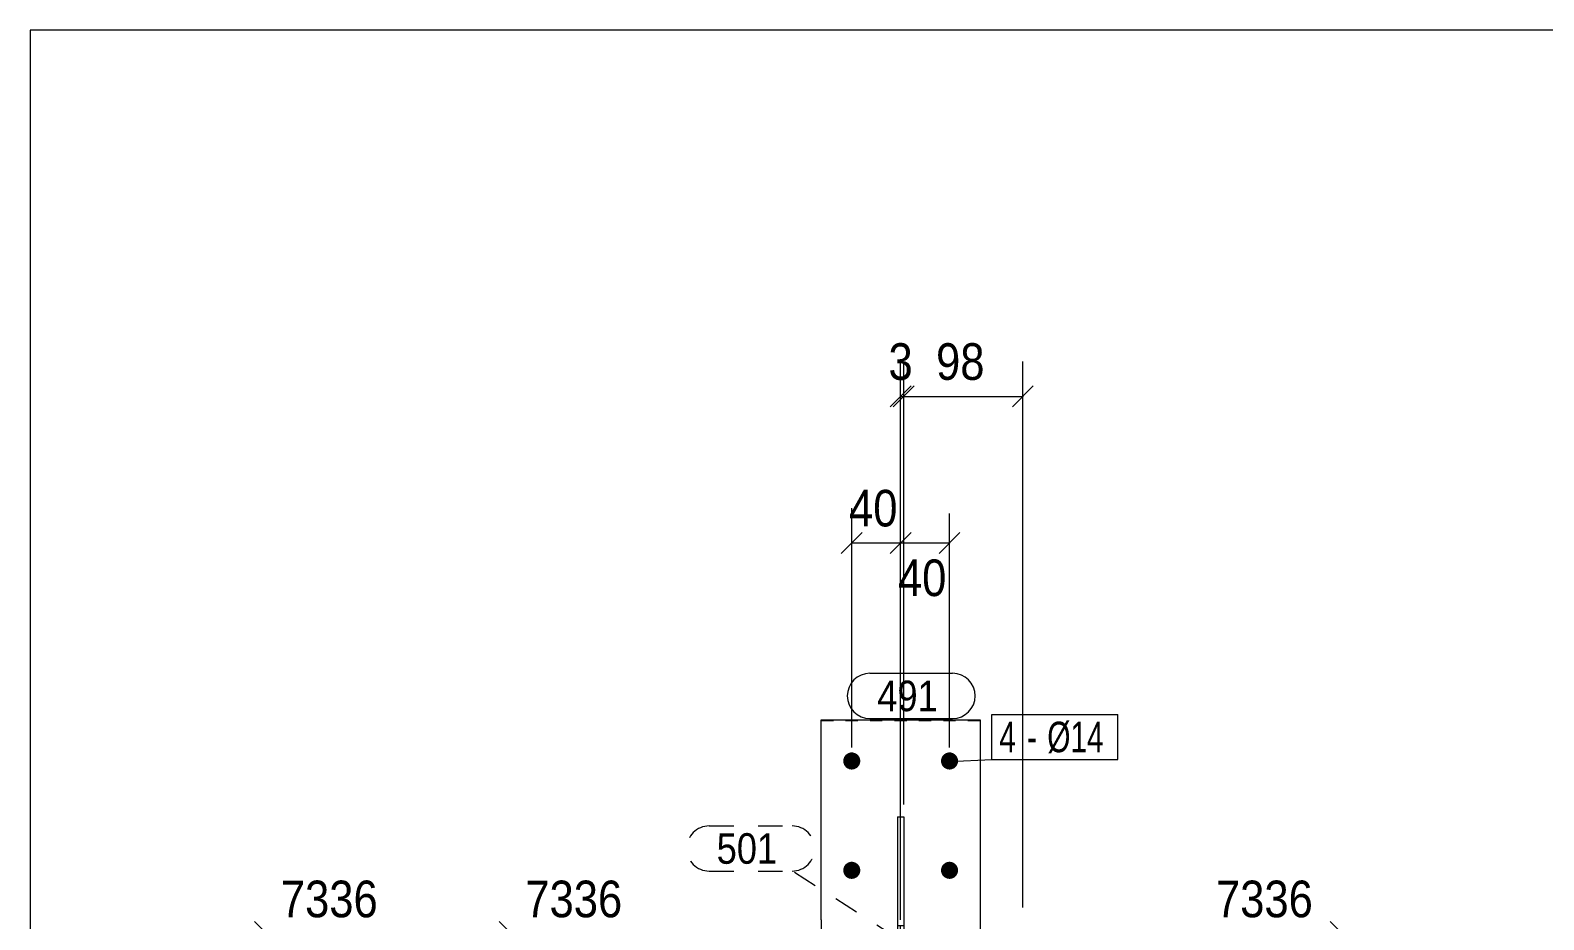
# Model space of a CAD drawing. Header units: millimetres. Extents: x 2 to 579, y 1 to 405.
# Drawn here: x 5 to 128.8, y 332.2 to 405 of the extents above; entities that cross this region are included whole.
import ezdxf

# ---------------------------------------------------------------- set-up
doc = ezdxf.new("R2010")
doc.units = ezdxf.units.MM
for name, pattern in [('XKITLINE00', [0]), ('XKITLINE01', [4, 1, -1, 1, -1]), ('XKITLINE02', [4, 2, -2]), ('XKITLINE03', [6, 3, -1, 1, -1])]:
    doc.linetypes.add(name, pattern=pattern)
for name, color, linetype, lineweight in [('Bolt', 3, 'Continuous', 0), ('BoltMark', 7, 'Continuous', 0), ('Dimensions', 7, 'Continuous', 0), ('DrawingSheet', 5, 'Continuous', 0), ('Part', 2, 'Continuous', 0), ('PartMark', 7, 'Continuous', 0)]:
    doc.layers.add(name, color=color, linetype=linetype, lineweight=lineweight)
doc.styles.add('ARIAL', font='ARIAL.TTF')
doc.styles.add('ARIAL_NARROW', font='ARIALN.TTF')

# ---------------------------------------------------------------- blocks, each defined once
blk = doc.blocks.new('*A20')
at = {"layer": 'Bolt'}
for points in [[(72.9, 345.15), (72.9, 345.11), (72.89, 345.08), (72.89, 345.05), (72.88, 345.01), (72.87, 344.98), (72.86, 344.95), (72.85, 344.91), (72.83, 344.88), (72.82, 344.85), (72.8, 344.82), (72.78, 344.79), (72.76, 344.77), (72.74, 344.74), (72.72, 344.71), (72.69, 344.69), (72.67, 344.66), (72.64, 344.64), (72.62, 344.62), (72.59, 344.6), (72.56, 344.58), (72.53, 344.57), (72.5, 344.55), (72.47, 344.54), (72.44, 344.52), (72.4, 344.51), (72.37, 344.5), (72.34, 344.5), (72.3, 344.49), (72.27, 344.49), (72.24, 344.48), (72.2, 344.48), (72.17, 344.48), (72.13, 344.49), (72.1, 344.49), (72.07, 344.5), (72.03, 344.5), (72, 344.51), (71.97, 344.52), (71.94, 344.54), (71.9, 344.55), (71.87, 344.57), (71.84, 344.58), (71.82, 344.6), (71.79, 344.62), (71.76, 344.64), (71.73, 344.66), (71.71, 344.69), (71.69, 344.71), (71.66, 344.74), (71.64, 344.77), (71.62, 344.79), (71.61, 344.82), (71.59, 344.85), (71.57, 344.88), (71.56, 344.91), (71.55, 344.95), (71.54, 344.98), (71.53, 345.01), (71.52, 345.05), (71.51, 345.08), (71.51, 345.11), (71.51, 345.15), (71.51, 345.18), (71.51, 345.22), (71.51, 345.25), (71.51, 345.29), (71.52, 345.32), (71.53, 345.35), (71.54, 345.39), (71.55, 345.42), (71.56, 345.45), (71.57, 345.48), (71.59, 345.51), (71.61, 345.54), (71.62, 345.57), (71.64, 345.6), (71.66, 345.63), (71.69, 345.65), (71.71, 345.68), (71.73, 345.7), (71.76, 345.72), (71.79, 345.75), (71.82, 345.76), (71.84, 345.78), (71.87, 345.8), (71.9, 345.82), (71.94, 345.83), (71.97, 345.84), (72, 345.85), (72.03, 345.86), (72.07, 345.87), (72.1, 345.88), (72.13, 345.88), (72.17, 345.88), (72.2, 345.88), (72.24, 345.88), (72.27, 345.88), (72.3, 345.88), (72.34, 345.87), (72.37, 345.86), (72.4, 345.85), (72.44, 345.84), (72.47, 345.83), (72.5, 345.82), (72.53, 345.8), (72.56, 345.78), (72.59, 345.76), (72.62, 345.75), (72.64, 345.72), (72.67, 345.7), (72.69, 345.68), (72.72, 345.65), (72.74, 345.63), (72.76, 345.6), (72.78, 345.57), (72.8, 345.54), (72.82, 345.51), (72.83, 345.48), (72.85, 345.45), (72.86, 345.42), (72.87, 345.39), (72.88, 345.35), (72.89, 345.32), (72.89, 345.29), (72.9, 345.25), (72.9, 345.22), (72.9, 345.18)], [(80.9, 345.15), (80.9, 345.11), (80.89, 345.08), (80.89, 345.05), (80.88, 345.01), (80.87, 344.98), (80.86, 344.95), (80.85, 344.91), (80.83, 344.88), (80.82, 344.85), (80.8, 344.82), (80.78, 344.79), (80.76, 344.77), (80.74, 344.74), (80.72, 344.71), (80.69, 344.69), (80.67, 344.66), (80.64, 344.64), (80.62, 344.62), (80.59, 344.6), (80.56, 344.58), (80.53, 344.57), (80.5, 344.55), (80.47, 344.54), (80.44, 344.52), (80.4, 344.51), (80.37, 344.5), (80.34, 344.5), (80.3, 344.49), (80.27, 344.49), (80.24, 344.48), (80.2, 344.48), (80.17, 344.48), (80.13, 344.49), (80.1, 344.49), (80.07, 344.5), (80.03, 344.5), (80, 344.51), (79.97, 344.52), (79.94, 344.54), (79.9, 344.55), (79.87, 344.57), (79.84, 344.58), (79.82, 344.6), (79.79, 344.62), (79.76, 344.64), (79.73, 344.66), (79.71, 344.69), (79.69, 344.71), (79.66, 344.74), (79.64, 344.77), (79.62, 344.79), (79.61, 344.82), (79.59, 344.85), (79.57, 344.88), (79.56, 344.91), (79.55, 344.95), (79.54, 344.98), (79.53, 345.01), (79.52, 345.05), (79.51, 345.08), (79.51, 345.11), (79.51, 345.15), (79.51, 345.18), (79.51, 345.22), (79.51, 345.25), (79.51, 345.29), (79.52, 345.32), (79.53, 345.35), (79.54, 345.39), (79.55, 345.42), (79.56, 345.45), (79.57, 345.48), (79.59, 345.51), (79.61, 345.54), (79.62, 345.57), (79.64, 345.6), (79.66, 345.63), (79.69, 345.65), (79.71, 345.68), (79.73, 345.7), (79.76, 345.72), (79.79, 345.75), (79.82, 345.76), (79.84, 345.78), (79.87, 345.8), (79.9, 345.82), (79.94, 345.83), (79.97, 345.84), (80, 345.85), (80.03, 345.86), (80.07, 345.87), (80.1, 345.88), (80.13, 345.88), (80.17, 345.88), (80.2, 345.88), (80.24, 345.88), (80.27, 345.88), (80.3, 345.88), (80.34, 345.87), (80.37, 345.86), (80.4, 345.85), (80.44, 345.84), (80.47, 345.83), (80.5, 345.82), (80.53, 345.8), (80.56, 345.78), (80.59, 345.76), (80.62, 345.75), (80.64, 345.72), (80.67, 345.7), (80.69, 345.68), (80.72, 345.65), (80.74, 345.63), (80.76, 345.6), (80.78, 345.57), (80.8, 345.54), (80.82, 345.51), (80.83, 345.48), (80.85, 345.45), (80.86, 345.42), (80.87, 345.39), (80.88, 345.35), (80.89, 345.32), (80.89, 345.29), (80.9, 345.25), (80.9, 345.22), (80.9, 345.18)], [(72.9, 336.2), (72.9, 336.16), (72.89, 336.13), (72.89, 336.1), (72.88, 336.06), (72.87, 336.03), (72.86, 336), (72.85, 335.96), (72.83, 335.93), (72.82, 335.9), (72.8, 335.87), (72.78, 335.84), (72.76, 335.82), (72.74, 335.79), (72.72, 335.76), (72.69, 335.74), (72.67, 335.71), (72.64, 335.69), (72.62, 335.67), (72.59, 335.65), (72.56, 335.63), (72.53, 335.62), (72.5, 335.6), (72.47, 335.59), (72.44, 335.57), (72.4, 335.56), (72.37, 335.55), (72.34, 335.55), (72.3, 335.54), (72.27, 335.54), (72.24, 335.53), (72.2, 335.53), (72.17, 335.53), (72.13, 335.54), (72.1, 335.54), (72.07, 335.55), (72.03, 335.55), (72, 335.56), (71.97, 335.57), (71.94, 335.59), (71.9, 335.6), (71.87, 335.62), (71.84, 335.63), (71.82, 335.65), (71.79, 335.67), (71.76, 335.69), (71.73, 335.71), (71.71, 335.74), (71.69, 335.76), (71.66, 335.79), (71.64, 335.82), (71.62, 335.84), (71.61, 335.87), (71.59, 335.9), (71.57, 335.93), (71.56, 335.96), (71.55, 336), (71.54, 336.03), (71.53, 336.06), (71.52, 336.1), (71.51, 336.13), (71.51, 336.16), (71.51, 336.2), (71.51, 336.23), (71.51, 336.27), (71.51, 336.3), (71.51, 336.34), (71.52, 336.37), (71.53, 336.4), (71.54, 336.44), (71.55, 336.47), (71.56, 336.5), (71.57, 336.53), (71.59, 336.56), (71.61, 336.59), (71.62, 336.62), (71.64, 336.65), (71.66, 336.68), (71.69, 336.7), (71.71, 336.73), (71.73, 336.75), (71.76, 336.77), (71.79, 336.79), (71.82, 336.81), (71.84, 336.83), (71.87, 336.85), (71.9, 336.87), (71.94, 336.88), (71.97, 336.89), (72, 336.9), (72.03, 336.91), (72.07, 336.92), (72.1, 336.92), (72.13, 336.93), (72.17, 336.93), (72.2, 336.93), (72.24, 336.93), (72.27, 336.93), (72.3, 336.92), (72.34, 336.92), (72.37, 336.91), (72.4, 336.9), (72.44, 336.89), (72.47, 336.88), (72.5, 336.87), (72.53, 336.85), (72.56, 336.83), (72.59, 336.81), (72.62, 336.79), (72.64, 336.77), (72.67, 336.75), (72.69, 336.73), (72.72, 336.7), (72.74, 336.68), (72.76, 336.65), (72.78, 336.62), (72.8, 336.59), (72.82, 336.56), (72.83, 336.53), (72.85, 336.5), (72.86, 336.47), (72.87, 336.44), (72.88, 336.4), (72.89, 336.37), (72.89, 336.34), (72.9, 336.3), (72.9, 336.27), (72.9, 336.23)], [(80.9, 336.2), (80.9, 336.16), (80.89, 336.13), (80.89, 336.1), (80.88, 336.06), (80.87, 336.03), (80.86, 336), (80.85, 335.96), (80.83, 335.93), (80.82, 335.9), (80.8, 335.87), (80.78, 335.84), (80.76, 335.82), (80.74, 335.79), (80.72, 335.76), (80.69, 335.74), (80.67, 335.71), (80.64, 335.69), (80.62, 335.67), (80.59, 335.65), (80.56, 335.63), (80.53, 335.62), (80.5, 335.6), (80.47, 335.59), (80.44, 335.57), (80.4, 335.56), (80.37, 335.55), (80.34, 335.55), (80.3, 335.54), (80.27, 335.54), (80.24, 335.53), (80.2, 335.53), (80.17, 335.53), (80.13, 335.54), (80.1, 335.54), (80.07, 335.55), (80.03, 335.55), (80, 335.56), (79.97, 335.57), (79.94, 335.59), (79.9, 335.6), (79.87, 335.62), (79.84, 335.63), (79.82, 335.65), (79.79, 335.67), (79.76, 335.69), (79.73, 335.71), (79.71, 335.74), (79.69, 335.76), (79.66, 335.79), (79.64, 335.82), (79.62, 335.84), (79.61, 335.87), (79.59, 335.9), (79.57, 335.93), (79.56, 335.96), (79.55, 336), (79.54, 336.03), (79.53, 336.06), (79.52, 336.1), (79.51, 336.13), (79.51, 336.16), (79.51, 336.2), (79.51, 336.23), (79.51, 336.27), (79.51, 336.3), (79.51, 336.34), (79.52, 336.37), (79.53, 336.4), (79.54, 336.44), (79.55, 336.47), (79.56, 336.5), (79.57, 336.53), (79.59, 336.56), (79.61, 336.59), (79.62, 336.62), (79.64, 336.65), (79.66, 336.68), (79.69, 336.7), (79.71, 336.73), (79.73, 336.75), (79.76, 336.77), (79.79, 336.79), (79.82, 336.81), (79.84, 336.83), (79.87, 336.85), (79.9, 336.87), (79.94, 336.88), (79.97, 336.89), (80, 336.9), (80.03, 336.91), (80.07, 336.92), (80.1, 336.92), (80.13, 336.93), (80.17, 336.93), (80.2, 336.93), (80.24, 336.93), (80.27, 336.93), (80.3, 336.92), (80.34, 336.92), (80.37, 336.91), (80.4, 336.9), (80.44, 336.89), (80.47, 336.88), (80.5, 336.87), (80.53, 336.85), (80.56, 336.83), (80.59, 336.81), (80.62, 336.79), (80.64, 336.77), (80.67, 336.75), (80.69, 336.73), (80.72, 336.7), (80.74, 336.68), (80.76, 336.65), (80.78, 336.62), (80.8, 336.59), (80.82, 336.56), (80.83, 336.53), (80.85, 336.5), (80.86, 336.47), (80.87, 336.44), (80.88, 336.4), (80.89, 336.37), (80.89, 336.34), (80.9, 336.3), (80.9, 336.27), (80.9, 336.23)]]:
    blk.add_hatch(color=3, dxfattribs=at).paths.add_polyline_path(points, flags=17)
at = {"layer": 'Bolt', "color": 3, "linetype": 'XKITLINE00', "lineweight": 0}
for p, q in [((72.2, 345.3), (72.2, 344.99)), ((80.2, 345.3), (80.2, 344.99)), ((72.2, 336.35), (72.2, 336.04)), ((80.2, 336.35), (80.2, 336.04))]:
    blk.add_line(p, q, dxfattribs=at)
blk = doc.blocks.new('*A22')
at = {"layer": 'Part', "color": 7, "linetype": 'XKITLINE03', "lineweight": 0}
blk.add_line((76.2, 176.75), (76.2, 339.08), dxfattribs=at)
blk = doc.blocks.new('*A27')
at = {"layer": 'Part', "color": 2, "linetype": 'XKITLINE00', "lineweight": 0}
for p, q in [((69.7, 332.18), (69.7, 348.56)), ((69.7, 348.56), (82.7, 348.56)), ((82.7, 348.56), (82.7, 332.18))]:
    blk.add_line(p, q, dxfattribs=at)
at = {"layer": 'Part', "color": 7, "linetype": 'XKITLINE01', "lineweight": 0}
for p, q in [((69.7, 348.51), (82.7, 348.51)), ((69.7, 332.18), (69.7, 330.61)), ((82.7, 332.18), (82.7, 330.61)), ((69.7, 330.66), (82.7, 330.66)), ((69.7, 330.61), (69.7, 330.66)), ((82.7, 330.61), (69.7, 330.61)), ((82.7, 330.61), (82.7, 330.66))]:
    blk.add_line(p, q, dxfattribs=at)
blk = doc.blocks.new('*A28')
at = {"layer": 'Part', "color": 2, "linetype": 'XKITLINE00', "lineweight": 0}
for p, q in [((75.95, 340.61), (75.95, 332.18)), ((75.95, 340.61), (76.45, 340.61)), ((76.45, 340.61), (76.45, 332.18))]:
    blk.add_line(p, q, dxfattribs=at)
at = {"layer": 'Part', "color": 7, "linetype": 'XKITLINE01', "lineweight": 0}
for p, q in [((75.95, 332.18), (75.95, 330.66)), ((76.45, 332.18), (76.45, 330.66)), ((75.95, 331.71), (76.45, 331.71)), ((75.95, 330.66), (76.45, 330.66))]:
    blk.add_line(p, q, dxfattribs=at)
blk = doc.blocks.new('*A33')
at = {"layer": 'DrawingSheet', "color": 5, "linetype": 'XKITLINE00', "lineweight": 0}
for p, q in [((579, 405), (5, 405)), ((5, 405), (5, 5))]:
    blk.add_line(p, q, dxfattribs=at)
blk = doc.blocks.new('*A79')
at = {"layer": 'Dimensions', "color": 7, "linetype": 'XKITLINE00', "lineweight": 0}
for p, q in [((76.2, 332.19), (76.2, 377.88)), ((76.45, 341.61), (76.45, 377.88)), ((77.05, 375.88), (75.35, 374.18)), ((77.3, 375.88), (75.6, 374.18)), ((76.2, 375.03), (76.45, 375.03))]:
    blk.add_line(p, q, dxfattribs=at)
at = {"layer": 'Dimensions', "color": 3}
for p in [(76.2, 375.03), (76.45, 375.03)]:
    blk.add_point(p, dxfattribs=at)
at = {"layer": 'Dimensions', "color": 3, "style": 'ARIAL', "width": 0.85}
blk.add_text('3', height=3, dxfattribs=at).set_placement((75.21, 376.38))
blk = doc.blocks.new('*A80')
at = {"layer": 'Dimensions', "color": 7, "linetype": 'XKITLINE00', "lineweight": 0}
for p, q in [((76.45, 341.61), (76.45, 377.88)), ((86.2, 333.18), (86.2, 377.88)), ((77.3, 375.88), (75.6, 374.18)), ((87.05, 375.88), (85.35, 374.18)), ((76.45, 375.03), (86.2, 375.03))]:
    blk.add_line(p, q, dxfattribs=at)
at = {"layer": 'Dimensions', "color": 3}
for p in [(76.45, 375.03), (86.2, 375.03)]:
    blk.add_point(p, dxfattribs=at)
at = {"layer": 'Dimensions', "color": 3, "style": 'ARIAL', "width": 0.85}
blk.add_text('98', height=3, dxfattribs=at).set_placement((79.1, 376.38))
blk = doc.blocks.new('*A85')
at = {"layer": 'Dimensions', "color": 7, "linetype": 'XKITLINE00', "lineweight": 0}
for p, q in [((72.2, 346.3), (72.2, 365.88)), ((76.2, 332.19), (76.2, 365.88)), ((73.05, 363.88), (71.35, 362.18)), ((72.2, 363.03), (76.2, 363.03)), ((77.05, 363.88), (75.35, 362.18))]:
    blk.add_line(p, q, dxfattribs=at)
at = {"layer": 'Dimensions', "color": 3}
for p in [(72.2, 363.03), (76.2, 363.03)]:
    blk.add_point(p, dxfattribs=at)
at = {"layer": 'Dimensions', "color": 3, "style": 'ARIAL', "width": 0.85}
blk.add_text('40', height=3, dxfattribs=at).set_placement((71.98, 364.38))
blk = doc.blocks.new('*A86')
at = {"layer": 'Dimensions', "color": 7, "linetype": 'XKITLINE00', "lineweight": 0}
for p, q in [((76.2, 332.19), (76.2, 365.43)), ((80.2, 346.3), (80.2, 365.43)), ((77.05, 363.88), (75.35, 362.18)), ((76.2, 363.03), (80.2, 363.03)), ((81.05, 363.88), (79.35, 362.18))]:
    blk.add_line(p, q, dxfattribs=at)
at = {"layer": 'Dimensions', "color": 3}
for p in [(76.2, 363.03), (80.2, 363.03)]:
    blk.add_point(p, dxfattribs=at)
at = {"layer": 'Dimensions', "color": 3, "style": 'ARIAL', "width": 0.85}
blk.add_text('40', height=3, dxfattribs=at).set_placement((75.98, 358.68))
blk = doc.blocks.new('*A88')
at = {"layer": 'Dimensions', "color": 7, "linetype": 'XKITLINE00', "lineweight": 0}
for p, q in [((111.35, 332.04), (113.05, 330.34)), ((87.2, 331.19), (114.6, 331.19)), ((112.2, 298.47), (112.2, 331.19)), ((92.6, 298.47), (114.6, 298.47)), ((111.35, 299.32), (113.05, 297.63))]:
    blk.add_line(p, q, dxfattribs=at)
at = {"layer": 'Dimensions', "color": 3}
for p in [(112.2, 331.19), (112.2, 298.47)]:
    blk.add_point(p, dxfattribs=at)
at = {"layer": 'Dimensions', "color": 3, "style": 'ARIAL', "width": 0.85}
blk.add_text('7336', height=3, dxfattribs=at).set_placement((102, 332.39))
blk.add_text('327', height=3, rotation=90.0002, dxfattribs=at).set_placement((110.85, 311.49))
blk = doc.blocks.new('*A90')
at = {"layer": 'Dimensions', "color": 7, "linetype": 'XKITLINE00', "lineweight": 0}
for p, q in [((23.35, 332.04), (25.05, 330.34)), ((65.2, 331.19), (21.35, 331.19)), ((24.2, 257.75), (24.2, 331.19)), ((65.8, 257.75), (21.35, 257.75)), ((23.35, 258.6), (25.05, 256.9))]:
    blk.add_line(p, q, dxfattribs=at)
at = {"layer": 'Dimensions', "color": 3}
for p in [(24.2, 331.19), (24.2, 257.75)]:
    blk.add_point(p, dxfattribs=at)
at = {"layer": 'Dimensions', "color": 3, "style": 'ARIAL', "width": 0.85}
blk.add_text('7336', height=3, dxfattribs=at).set_placement((25.5, 332.39))
blk.add_text('734', height=3, rotation=90.0002, dxfattribs=at).set_placement((22.85, 291.13))
blk = doc.blocks.new('*A97')
at = {"layer": 'Dimensions', "color": 7, "linetype": 'XKITLINE00', "lineweight": 0}
for p, q in [((43.35, 332.04), (45.05, 330.34)), ((65.2, 331.19), (41.35, 331.19)), ((44.2, 326.43), (44.2, 331.19)), ((43.35, 327.28), (45.05, 325.58)), ((70.2, 326.43), (41.35, 326.43))]:
    blk.add_line(p, q, dxfattribs=at)
at = {"layer": 'Dimensions', "color": 3}
for p in [(44.2, 331.19), (44.2, 326.43)]:
    blk.add_point(p, dxfattribs=at)
at = {"layer": 'Dimensions', "color": 3, "style": 'ARIAL', "width": 0.85}
blk.add_text('7336', height=3, dxfattribs=at).set_placement((45.5, 332.39))
blk.add_text('48', height=3, rotation=90.0002, dxfattribs=at).set_placement((42.85, 326.58))
blk = doc.blocks.new('*A99')
at = {"layer": 'BoltMark', "color": 7, "linetype": 'XKITLINE00', "lineweight": 0}
for p, q in [((83.67, 349), (93.96, 349)), ((83.67, 345.3), (83.67, 349)), ((93.96, 345.3), (93.96, 349)), ((80.2, 345.15), (83.67, 345.3)), ((83.67, 345.3), (93.96, 345.3))]:
    blk.add_line(p, q, dxfattribs=at)
at = {"layer": 'BoltMark', "color": 3, "style": 'ARIAL_NARROW', "width": 0.85}
for s, p in [('4', (84.27, 345.9)), ('Ø14', (88.2, 345.9)), ('-', (86.54, 345.9))]:
    blk.add_text(s, height=2.5, dxfattribs=at).set_placement(p)
blk = doc.blocks.new('*A102')
at = {"layer": 'PartMark', "color": 7, "linetype": 'XKITLINE02', "lineweight": 0}
for p, q in [((60.55, 339.87), (67.32, 339.87)), ((60.55, 336.17), (67.32, 336.17)), ((75.95, 330.66), (67.32, 336.17))]:
    blk.add_line(p, q, dxfattribs=at)
for centre, start, end in [((60.55, 338.02), 90, 270), ((67.32, 338.02), 270, 90)]:
    blk.add_arc(centre, 1.85, start, end, dxfattribs=at)
at = {"layer": 'PartMark', "color": 3, "style": 'ARIAL', "width": 0.85}
blk.add_text('501', height=2.5, dxfattribs=at).set_placement((61.15, 336.77))
blk = doc.blocks.new('*A103')
at = {"layer": 'PartMark', "color": 7, "linetype": 'XKITLINE00', "lineweight": 0}
for p, q in [((73.69, 352.36), (80.45, 352.36)), ((73.69, 348.66), (80.45, 348.66))]:
    blk.add_line(p, q, dxfattribs=at)
for centre, start, end in [((73.69, 350.51), 90, 270), ((80.45, 350.51), 270, 90)]:
    blk.add_arc(centre, 1.85, start, end, dxfattribs=at)
at = {"layer": 'PartMark', "color": 3, "style": 'ARIAL', "width": 0.85}
blk.add_text('491', height=2.5, dxfattribs=at).set_placement((74.29, 349.26))

msp = doc.modelspace()

# ---------------------------------------------------------------- block references
at = {"lineweight": 0}
for name in ['*A33', '*A79', '*A80', '*A85', '*A86', '*A103', '*A27', '*A99', '*A20', '*A28', '*A102', '*A90', '*A97', '*A88']:
    msp.add_blockref(name, (0, 0), dxfattribs=at)
at = {"layer": 'Part', "lineweight": 0}
msp.add_blockref('*A22', (0, 0), dxfattribs=at)

doc.saveas('drawing.dxf')
